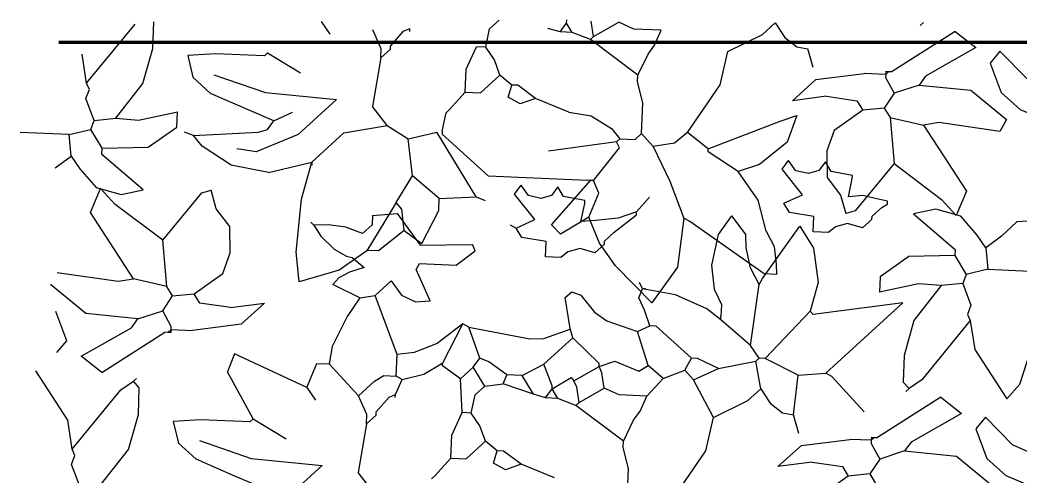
# Model space of a CAD drawing. Header units: inches. Extents: x 2013 to 15569, y -2551 to 2524.
# Drawn here: x 12632.8 to 12736.9, y 1363 to 1410.6 of the extents above; entities that cross this region are included whole.
import ezdxf

# ---------------------------------------------------------------- set-up
doc = ezdxf.new("R2010")
doc.units = ezdxf.units.IN
doc.header["$MEASUREMENT"] = 0
doc.layers.add('A-FLOR-FTPT', color=6, linetype='Continuous', lineweight=70)
doc.layers.add('VERDE_siepe', color=96, linetype='Continuous')

msp = doc.modelspace()

# ---------------------------------------------------------------- linework, layer by layer
at = {"layer": 'A-FLOR-FTPT'}
msp.add_line((12932.279, 1408.271), (12636.789, 1408.271), dxfattribs=at)
at = {"layer": 'VERDE_siepe'}
for p, q in [((12639.678, 1404.026), (12644.735, 1410.191)), ((12646.577, 1407.649), (12646.66, 1410.425)), ((12664.08, 1410.449), (12664.981, 1409.133)), ((12681.603, 1409.685), (12682.601, 1410.599)), ((12688.932, 1409.365), (12689.611, 1410.293)), ((12689.611, 1410.293), (12689.625, 1410.612)), ((12690.206, 1409.31), (12689.611, 1410.293)), ((12692.423, 1408.894), (12692.173, 1410.501)), ((12692.423, 1408.894), (12695.04, 1410.376)), ((12696.606, 1409.669), (12695.04, 1410.376)), ((12709.988, 1409.086), (12711.317, 1410.305)), ((12711.317, 1410.305), (12712.307, 1408.801)), ((12726.751, 1410.352), (12726.419, 1410.047)), ((12670.342, 1407.622), (12669.469, 1409.575)), ((12671.311, 1407.899), (12672.655, 1409.436)), ((12672.655, 1409.436), (12673.306, 1409.728)), ((12673.293, 1409.408), (12673.306, 1409.728)), ((12681.202, 1407.787), (12681.603, 1409.685)), ((12688.932, 1409.365), (12687.671, 1409.739)), ((12690.206, 1409.31), (12688.932, 1409.365)), ((12692.09, 1408.589), (12690.206, 1409.31)), ((12699.474, 1409.544), (12696.606, 1409.669)), ((12698.767, 1407.979), (12699.474, 1409.544)), ((12706.399, 1407.327), (12709.988, 1409.086)), ((12730.04, 1409.425), (12723.474, 1405.243)), ((12730.04, 1409.425), (12732.201, 1407.736)), ((12692.09, 1408.589), (12692.423, 1408.894)), ((12697.035, 1404.863), (12692.09, 1408.589)), ((12712.307, 1408.801), (12713.583, 1407.824)), ((12639.678, 1404.027), (12639.222, 1407.048)), ((12645.539, 1404.009), (12646.577, 1407.649)), ((12653.081, 1407.098), (12650.2, 1406.905)), ((12658.179, 1406.876), (12653.081, 1407.098)), ((12658.511, 1407.18), (12658.179, 1406.876)), ((12658.511, 1407.18), (12661.933, 1405.116)), ((12670.3, 1406.666), (12670.342, 1407.622)), ((12670.3, 1406.666), (12671.298, 1407.58)), ((12671.298, 1407.58), (12671.311, 1407.899)), ((12679.181, 1405.485), (12680.246, 1407.829)), ((12681.202, 1407.787), (12680.246, 1407.829)), ((12682.102, 1406.471), (12681.202, 1407.787)), ((12697.035, 1404.863), (12698.088, 1407.051)), ((12698.088, 1407.051), (12698.767, 1407.979)), ((12705.61, 1403.85), (12706.399, 1407.327)), ((12713.583, 1407.824), (12714.711, 1407.603)), ((12715.265, 1405.663), (12714.711, 1407.603)), ((12732.201, 1407.736), (12726.964, 1404.771)), ((12734.707, 1407.361), (12733.695, 1406.128)), ((12737.528, 1404.485), (12734.707, 1407.361)), ((12650.2, 1406.905), (12650.739, 1404.646)), ((12670.3, 1406.666), (12669.44, 1401.596)), ((12682.67, 1404.85), (12682.102, 1406.471)), ((12733.695, 1406.128), (12734.827, 1403.067)), ((12652.933, 1404.916), (12658.306, 1403.049)), ((12679.082, 1403.091), (12679.181, 1405.485)), ((12697.007, 1404.225), (12697.035, 1404.863)), ((12715.545, 1404.405), (12720.593, 1405.049)), ((12722.823, 1404.952), (12720.593, 1405.049)), ((12722.823, 1404.952), (12722.809, 1404.633)), ((12722.837, 1405.271), (12722.823, 1404.952)), ((12723.155, 1405.257), (12722.823, 1404.952)), ((12722.837, 1405.271), (12723.155, 1405.257)), ((12723.155, 1405.257), (12723.474, 1405.243)), ((12639.968, 1403.375), (12639.678, 1404.026)), ((12642.711, 1400.383), (12645.539, 1404.009)), ((12652.582, 1402.97), (12650.739, 1404.646)), ((12680.675, 1403.022), (12682.67, 1404.85)), ((12683.903, 1403.839), (12682.67, 1404.85)), ((12683.529, 1402.579), (12683.903, 1403.839)), ((12684.54, 1403.811), (12683.903, 1403.839)), ((12697.547, 1401.967), (12697.007, 1404.225)), ((12702.201, 1398.892), (12705.61, 1403.85)), ((12713.104, 1402.208), (12715.545, 1404.405)), ((12722.809, 1404.633), (12723.695, 1402.998)), ((12726.286, 1403.843), (12723.695, 1402.998)), ((12726.964, 1404.771), (12726.286, 1403.843)), ((12726.286, 1403.843), (12731.688, 1403.289)), ((12639.609, 1402.433), (12639.968, 1403.375)), ((12656.655, 1401.196), (12652.582, 1402.97)), ((12658.306, 1403.049), (12665.677, 1402.319)), ((12677.405, 1401.249), (12679.082, 1403.091)), ((12679.082, 1403.091), (12680.675, 1403.022)), ((12686.396, 1402.454), (12684.54, 1403.811)), ((12723.695, 1402.998), (12722.67, 1401.448)), ((12731.688, 1403.289), (12735.386, 1400.255)), ((12734.827, 1403.067), (12736.802, 1401.292)), ((12640.467, 1400.161), (12639.609, 1402.433)), ((12665.677, 1402.319), (12661.687, 1398.684)), ((12684.775, 1401.885), (12683.529, 1402.579)), ((12686.396, 1402.454), (12684.775, 1401.885)), ((12689.845, 1401.026), (12686.396, 1402.454)), ((12697.408, 1398.781), (12697.547, 1401.967)), ((12716.658, 1402.667), (12713.104, 1402.208)), ((12716.658, 1402.667), (12719.83, 1402.209)), ((12719.83, 1402.209), (12720.426, 1401.226)), ((12645.079, 1400.19), (12649.125, 1401.061)), ((12649.056, 1399.468), (12649.125, 1401.061)), ((12659.161, 1400.129), (12656.655, 1401.196)), ((12659.161, 1400.129), (12661.115, 1401.002)), ((12670.95, 1399.615), (12669.44, 1401.596)), ((12676.671, 1399.047), (12677.073, 1400.945)), ((12677.073, 1400.945), (12677.405, 1401.249)), ((12689.845, 1401.026), (12692.161, 1400.619)), ((12720.426, 1401.226), (12717.461, 1399.121)), ((12722.67, 1401.448), (12720.426, 1401.226)), ((12722.67, 1401.448), (12723.266, 1400.464)), ((12736.802, 1401.292), (12740.441, 1399.768)), ((12640.106, 1399.22), (12640.467, 1400.161)), ((12640.467, 1400.161), (12642.711, 1400.383)), ((12642.711, 1400.382), (12645.079, 1400.19)), ((12658.483, 1399.201), (12659.161, 1400.129)), ((12692.161, 1400.619), (12694.302, 1399.298)), ((12704.362, 1397.201), (12711.828, 1400.067)), ((12711.828, 1400.067), (12713.585, 1400.683)), ((12713.585, 1400.683), (12712.564, 1397.887)), ((12723.266, 1400.464), (12726.742, 1399.674)), ((12723.266, 1400.464), (12723.694, 1395.657)), ((12728.349, 1399.923), (12726.742, 1399.674)), ((12726.742, 1399.674), (12731.229, 1392.775)), ((12734.694, 1399.008), (12728.349, 1399.923)), ((12735.386, 1400.255), (12734.694, 1399.008)), ((12637.848, 1398.679), (12632.751, 1398.902)), ((12637.848, 1398.679), (12640.106, 1399.22)), ((12638.07, 1396.435), (12637.848, 1398.679)), ((12641.298, 1397.252), (12640.106, 1399.22)), ((12646.091, 1397.362), (12649.056, 1399.468)), ((12650.795, 1398.579), (12649.853, 1398.939)), ((12650.795, 1398.579), (12657.513, 1398.925)), ((12661.687, 1398.684), (12657.324, 1396.901)), ((12657.513, 1398.925), (12658.483, 1399.201)), ((12663.123, 1395.807), (12666.448, 1398.854)), ((12666.448, 1398.854), (12670.95, 1399.615)), ((12670.95, 1399.615), (12673.125, 1398.244)), ((12673.125, 1398.244), (12676.124, 1398.923)), ((12680.203, 1392.19), (12676.124, 1398.923)), ((12676.671, 1399.047), (12676.657, 1398.728)), ((12676.657, 1398.728), (12681.447, 1394.369)), ((12694.302, 1399.298), (12695.15, 1398.241)), ((12696.744, 1398.172), (12697.408, 1398.781)), ((12698.627, 1397.451), (12697.408, 1398.781)), ((12702.201, 1398.892), (12700.833, 1397.784)), ((12704.362, 1397.201), (12702.201, 1398.892)), ((12717.461, 1399.121), (12716.687, 1396.984)), ((12651.713, 1397.469), (12650.795, 1398.579)), ((12673.595, 1394.393), (12673.125, 1398.244)), ((12694.818, 1397.936), (12687.752, 1396.967)), ((12694.818, 1397.936), (12695.15, 1398.241)), ((12695.108, 1397.285), (12694.818, 1397.936)), ((12695.15, 1398.241), (12696.744, 1398.172)), ((12700.833, 1397.784), (12698.627, 1397.451)), ((12712.564, 1397.887), (12709.677, 1395.556)), ((12641.27, 1396.615), (12641.298, 1397.252)), ((12645.577, 1392.916), (12641.27, 1396.615)), ((12641.298, 1397.252), (12646.091, 1397.362)), ((12654.705, 1395.496), (12651.713, 1397.469)), ((12657.324, 1396.901), (12655.323, 1397.192)), ((12692.407, 1393.892), (12695.108, 1397.285)), ((12698.627, 1397.451), (12700.366, 1393.812)), ((12704.348, 1396.883), (12704.362, 1397.201)), ((12707.451, 1394.832), (12704.348, 1396.883)), ((12716.687, 1396.984), (12716.713, 1394.219)), ((12636.422, 1395.231), (12638.07, 1396.435)), ((12638.07, 1396.435), (12638.97, 1395.12)), ((12658.607, 1394.727), (12654.705, 1395.496)), ((12658.607, 1394.727), (12663.123, 1395.807)), ((12662.027, 1391.952), (12663.123, 1395.807)), ((12663.123, 1395.807), (12663.109, 1395.488)), ((12709.677, 1395.556), (12707.451, 1394.832)), ((12712.037, 1395.066), (12712.715, 1395.995)), ((12713.476, 1394.918), (12712.715, 1395.995)), ((12716.538, 1395.828), (12715.876, 1394.928)), ((12717.134, 1394.844), (12716.538, 1395.828)), ((12723.694, 1395.657), (12719.648, 1390.726)), ((12723.694, 1395.657), (12728.639, 1391.93)), ((12638.97, 1395.12), (12640.668, 1393.164)), ((12709.556, 1391.867), (12707.451, 1394.832)), ((12714.155, 1392.42), (12712.037, 1395.066)), ((12714.772, 1394.633), (12713.476, 1394.918)), ((12715.876, 1394.928), (12714.772, 1394.633)), ((12719.35, 1394.429), (12717.134, 1394.844)), ((12671.877, 1391.595), (12673.595, 1394.393)), ((12676.366, 1392.037), (12673.595, 1394.393)), ((12681.447, 1394.369), (12691.77, 1393.919)), ((12688.057, 1389.293), (12692.088, 1393.906)), ((12692.088, 1393.906), (12691.77, 1393.919)), ((12692.407, 1393.892), (12692.088, 1393.906)), ((12692.988, 1392.59), (12692.407, 1393.892)), ((12700.366, 1393.812), (12701.812, 1389.97)), ((12716.713, 1394.219), (12718.125, 1392.388)), ((12718.934, 1392.212), (12719.336, 1394.109)), ((12719.336, 1394.109), (12719.35, 1394.429)), ((12640.071, 1390.563), (12641.138, 1393.07)), ((12640.668, 1393.164), (12643.275, 1392.436)), ((12642.661, 1391.407), (12641.138, 1393.07)), ((12643.275, 1392.436), (12645.577, 1392.916)), ((12647.606, 1387.68), (12651.652, 1392.612)), ((12651.652, 1392.612), (12652.621, 1392.888)), ((12653.175, 1390.949), (12652.621, 1392.888)), ((12684.205, 1392.469), (12684.883, 1393.397)), ((12686.324, 1389.822), (12684.205, 1392.469)), ((12685.645, 1392.321), (12684.883, 1393.397)), ((12688.707, 1393.23), (12688.044, 1392.33)), ((12689.302, 1392.247), (12688.707, 1393.23)), ((12691.922, 1390.082), (12692.988, 1392.59)), ((12712.202, 1391.548), (12714.155, 1392.42)), ((12718.125, 1392.388), (12718.679, 1390.449)), ((12731.229, 1392.775), (12730.162, 1390.267)), ((12647.606, 1387.68), (12642.661, 1391.407)), ((12661.494, 1386.447), (12662.027, 1391.952)), ((12671.877, 1391.595), (12668.829, 1386.587)), ((12672.487, 1390.93), (12671.877, 1391.595)), ((12676.31, 1390.763), (12676.366, 1392.037)), ((12676.366, 1392.037), (12680.203, 1392.19)), ((12680.203, 1392.19), (12681.145, 1391.829)), ((12686.941, 1392.036), (12685.645, 1392.321)), ((12688.044, 1392.33), (12686.941, 1392.036)), ((12691.519, 1391.831), (12689.302, 1392.247)), ((12691.103, 1389.614), (12691.505, 1391.512)), ((12691.505, 1391.512), (12691.519, 1391.831)), ((12696.893, 1390.639), (12698.237, 1392.176)), ((12710.373, 1388.639), (12709.556, 1391.867)), ((12712.798, 1390.564), (12712.202, 1391.548)), ((12720.452, 1392.329), (12718.934, 1392.212)), ((12721.717, 1392.025), (12720.452, 1392.329)), ((12723.013, 1391.741), (12721.717, 1392.025)), ((12722.398, 1391.103), (12722.999, 1391.422)), ((12722.999, 1391.422), (12723.013, 1391.741)), ((12728.639, 1391.93), (12730.162, 1390.267)), ((12644.558, 1383.663), (12640.071, 1390.563)), ((12654.587, 1389.118), (12653.175, 1390.949)), ((12669.424, 1390.24), (12671.987, 1390.448)), ((12671.987, 1390.448), (12674.397, 1387.151)), ((12672.708, 1388.686), (12672.487, 1390.93)), ((12674.564, 1387.327), (12676.31, 1390.763)), ((12694.566, 1388.505), (12696.88, 1390.32)), ((12696.893, 1390.639), (12694.976, 1389.972)), ((12696.88, 1390.32), (12696.893, 1390.639)), ((12715.332, 1390.135), (12712.798, 1390.564)), ((12719.648, 1390.726), (12718.679, 1390.449)), ((12721.4, 1390.189), (12722.398, 1391.103)), ((12728.025, 1390.901), (12725.723, 1390.421)), ((12725.723, 1390.421), (12730.03, 1386.722)), ((12730.632, 1390.173), (12728.025, 1390.901)), ((12663.315, 1389.23), (12663.01, 1389.562)), ((12664.797, 1389.287), (12663.315, 1389.23)), ((12666.661, 1389.022), (12664.797, 1389.287)), ((12669.382, 1389.285), (12668.384, 1388.37)), ((12669.424, 1390.24), (12669.382, 1389.285)), ((12683.747, 1389.297), (12684.371, 1388.95)), ((12684.371, 1388.95), (12686.324, 1389.822)), ((12688.971, 1388.296), (12688.057, 1389.293)), ((12691.922, 1390.082), (12688.971, 1388.296)), ((12692.621, 1389.732), (12691.103, 1389.614)), ((12693.05, 1387.374), (12691.922, 1390.082)), ((12694.976, 1389.972), (12692.621, 1389.732)), ((12701.812, 1389.97), (12701.149, 1384.871)), ((12702.436, 1389.624), (12701.812, 1389.97)), ((12710.177, 1384.18), (12702.436, 1389.624)), ((12706.77, 1390.208), (12705.371, 1388.262)), ((12706.77, 1390.208), (12708.28, 1388.227)), ((12715.263, 1388.541), (12715.332, 1390.135)), ((12718.853, 1389.428), (12717.584, 1389.084)), ((12720.389, 1388.956), (12718.853, 1389.428)), ((12721.053, 1389.566), (12720.389, 1388.956)), ((12721.053, 1389.566), (12721.386, 1389.871)), ((12721.386, 1389.871), (12721.4, 1390.189)), ((12732.33, 1388.218), (12730.632, 1390.173)), ((12736.47, 1389.611), (12734.878, 1388.106)), ((12738.233, 1389.688), (12736.47, 1389.611)), ((12654.613, 1386.353), (12654.587, 1389.118)), ((12663.315, 1389.23), (12664.041, 1388.092)), ((12668.384, 1388.37), (12666.661, 1389.022)), ((12672.708, 1388.686), (12670.061, 1386.566)), ((12672.708, 1388.686), (12674.564, 1387.327)), ((12684.966, 1387.966), (12684.371, 1388.95)), ((12693.569, 1387.591), (12694.566, 1388.505)), ((12705.371, 1388.262), (12704.688, 1385.092)), ((12708.31, 1386.877), (12708.28, 1388.227)), ((12709.997, 1383.683), (12713.882, 1389.149)), ((12710.373, 1388.639), (12711.212, 1387.043)), ((12713.882, 1389.149), (12715.289, 1386.858)), ((12716.856, 1388.472), (12715.263, 1388.541)), ((12717.584, 1389.084), (12716.856, 1388.472)), ((12733.23, 1386.902), (12732.33, 1388.218)), ((12648.034, 1382.873), (12647.606, 1387.68)), ((12664.041, 1388.092), (12665.448, 1386.74)), ((12674.397, 1387.151), (12679.826, 1387.233)), ((12680.118, 1386.582), (12679.826, 1387.233)), ((12687.501, 1387.537), (12684.966, 1387.966)), ((12687.431, 1385.944), (12687.501, 1387.537)), ((12694.705, 1384.999), (12693.05, 1387.374)), ((12693.222, 1386.969), (12693.555, 1387.273)), ((12693.555, 1387.273), (12693.569, 1387.591)), ((12734.878, 1388.106), (12733.23, 1386.902)), ((12653.839, 1384.216), (12654.613, 1386.353)), ((12661.799, 1383.362), (12661.494, 1386.447)), ((12665.448, 1386.74), (12666.706, 1386.01)), ((12668.829, 1386.587), (12665.956, 1384.563)), ((12670.061, 1386.566), (12668.787, 1386.622)), ((12678.137, 1385.072), (12680.118, 1386.582)), ((12689.753, 1386.486), (12689.025, 1385.874)), ((12691.022, 1386.831), (12689.753, 1386.486)), ((12692.557, 1386.359), (12691.022, 1386.831)), ((12693.222, 1386.969), (12692.557, 1386.359)), ((12708.765, 1384.8), (12708.31, 1386.877)), ((12711.212, 1387.043), (12711.424, 1385.191)), ((12715.289, 1386.858), (12715.788, 1383.294)), ((12730.03, 1386.722), (12730.002, 1386.085)), ((12733.23, 1386.902), (12733.452, 1384.658)), ((12666.706, 1386.01), (12667.317, 1385.863)), ((12667.317, 1385.863), (12668.551, 1384.852)), ((12673.966, 1384.615), (12674.313, 1385.239)), ((12674.313, 1385.239), (12678.137, 1385.072)), ((12689.025, 1385.874), (12687.431, 1385.944)), ((12704.688, 1385.092), (12704.96, 1382.567)), ((12711.424, 1385.191), (12711.453, 1384.124)), ((12725.209, 1385.975), (12722.244, 1383.869)), ((12730.002, 1386.085), (12725.209, 1385.975)), ((12730.002, 1386.085), (12731.194, 1384.118)), ((12636.606, 1384.329), (12642.951, 1383.415)), ((12650.874, 1382.112), (12653.839, 1384.216)), ((12665.956, 1384.563), (12661.799, 1383.362)), ((12667.043, 1384.337), (12665.905, 1383.772)), ((12668.551, 1384.852), (12667.043, 1384.337)), ((12675.421, 1381.36), (12673.966, 1384.615)), ((12698.495, 1381.148), (12694.705, 1384.999)), ((12701.149, 1384.871), (12698.495, 1381.148)), ((12709.651, 1383.06), (12708.765, 1384.8)), ((12711.453, 1384.124), (12710.177, 1384.18)), ((12731.194, 1384.118), (12730.833, 1383.176)), ((12733.452, 1384.658), (12731.194, 1384.118)), ((12733.452, 1384.658), (12738.549, 1384.436)), ((12639.612, 1380.049), (12635.914, 1383.083)), ((12642.951, 1383.415), (12644.558, 1383.663)), ((12648.034, 1382.873), (12644.558, 1383.663)), ((12665.905, 1383.772), (12665.281, 1383.079)), ((12668.093, 1381.68), (12665.281, 1383.079)), ((12669.7, 1381.929), (12671.363, 1383.452)), ((12671.363, 1383.452), (12672.451, 1381.951)), ((12697.502, 1382.632), (12697.211, 1383.283)), ((12708.736, 1376.716), (12709.651, 1383.06)), ((12709.651, 1383.06), (12709.997, 1383.683)), ((12715.788, 1383.294), (12714.956, 1380.275)), ((12722.244, 1383.869), (12722.175, 1382.277)), ((12726.221, 1383.148), (12722.175, 1382.277)), ((12728.589, 1382.955), (12726.221, 1383.148)), ((12730.833, 1383.176), (12728.589, 1382.955)), ((12730.833, 1383.176), (12731.691, 1380.904)), ((12648.63, 1381.89), (12648.034, 1382.873)), ((12648.63, 1381.89), (12650.874, 1382.112)), ((12651.47, 1381.128), (12650.874, 1382.112)), ((12672.451, 1381.951), (12673.887, 1381.274)), ((12689.482, 1381.705), (12690.146, 1382.315)), ((12690.146, 1382.315), (12691.088, 1381.954)), ((12691.088, 1381.954), (12692.532, 1380.195)), ((12697.142, 1381.69), (12697.502, 1382.632)), ((12697.82, 1382.618), (12697.502, 1382.632)), ((12700.954, 1381.999), (12697.502, 1382.632)), ((12704.217, 1380.543), (12700.954, 1381.999)), ((12704.96, 1382.567), (12705.731, 1380.996)), ((12728.589, 1382.955), (12725.761, 1379.329)), ((12647.605, 1380.339), (12648.63, 1381.89)), ((12654.642, 1380.67), (12651.47, 1381.128)), ((12654.642, 1380.67), (12658.196, 1381.129)), ((12658.196, 1381.129), (12655.755, 1378.932)), ((12668.093, 1381.68), (12666.784, 1379.741)), ((12668.093, 1381.68), (12669.7, 1381.929)), ((12671.985, 1375.764), (12669.7, 1381.929)), ((12673.887, 1381.274), (12675.421, 1381.36)), ((12689.979, 1378.491), (12689.482, 1381.705)), ((12697.723, 1380.388), (12697.142, 1381.69)), ((12705.731, 1380.996), (12705.675, 1379.722)), ((12724.617, 1381.176), (12715.261, 1379.942)), ((12716.589, 1373.819), (12724.617, 1381.176)), ((12637.605, 1377.209), (12636.473, 1380.27)), ((12645.014, 1379.494), (12639.612, 1380.049)), ((12645.014, 1379.494), (12647.605, 1380.339)), ((12648.491, 1378.704), (12647.605, 1380.339)), ((12692.532, 1380.195), (12693.801, 1379.283)), ((12698.291, 1378.767), (12697.723, 1380.388)), ((12705.661, 1379.403), (12704.217, 1380.543)), ((12710.273, 1375.371), (12714.956, 1380.275)), ((12715.261, 1379.942), (12714.956, 1380.275)), ((12731.691, 1380.904), (12731.332, 1379.962)), ((12731.332, 1379.962), (12731.622, 1379.311)), ((12644.336, 1378.566), (12645.014, 1379.494)), ((12655.755, 1378.932), (12650.707, 1378.288)), ((12666.784, 1379.741), (12665.241, 1376.614)), ((12678.829, 1378.977), (12676.161, 1376.937)), ((12676.736, 1374.918), (12678.829, 1378.977)), ((12679.451, 1378.63), (12678.829, 1378.977)), ((12693.801, 1379.283), (12696.989, 1378.186)), ((12705.661, 1379.403), (12705.675, 1379.722)), ((12708.736, 1376.716), (12705.661, 1379.403)), ((12725.761, 1379.329), (12724.723, 1375.688)), ((12731.622, 1379.311), (12726.565, 1373.147)), ((12731.622, 1379.311), (12732.078, 1376.289)), ((12639.099, 1375.602), (12644.336, 1378.566)), ((12641.26, 1373.912), (12647.826, 1378.094)), ((12648.145, 1378.08), (12647.826, 1378.094)), ((12648.145, 1378.08), (12648.477, 1378.386)), ((12648.463, 1378.066), (12648.145, 1378.08)), ((12648.463, 1378.066), (12648.477, 1378.386)), ((12648.477, 1378.386), (12648.491, 1378.704)), ((12648.477, 1378.386), (12650.707, 1378.288)), ((12679.451, 1378.63), (12685.782, 1377.397)), ((12680.588, 1375.389), (12679.451, 1378.63)), ((12687.232, 1377.456), (12690.001, 1378.42)), ((12690.257, 1377.522), (12689.979, 1378.491)), ((12696.989, 1378.186), (12698.291, 1378.767)), ((12698.111, 1374.625), (12696.989, 1378.186)), ((12698.929, 1378.739), (12698.291, 1378.767)), ((12702.613, 1375.386), (12698.929, 1378.739)), ((12636.593, 1375.977), (12637.605, 1377.209)), ((12676.161, 1376.937), (12673.774, 1375.996)), ((12685.782, 1377.397), (12687.232, 1377.456)), ((12687.264, 1374.779), (12690.257, 1377.522)), ((12693.013, 1374.847), (12690.257, 1377.522)), ((12655.071, 1375.863), (12654.35, 1373.979)), ((12662.579, 1372.344), (12655.071, 1375.863)), ((12665.241, 1376.614), (12664.92, 1374.796)), ((12671.888, 1373.534), (12671.985, 1375.764)), ((12673.774, 1375.996), (12671.985, 1375.764)), ((12709.636, 1375.399), (12708.736, 1376.716)), ((12732.078, 1376.289), (12735.417, 1371.165)), ((12736.761, 1372.702), (12737.944, 1376.341)), ((12641.26, 1373.912), (12639.099, 1375.602)), ((12662.579, 1372.344), (12663.645, 1374.851)), ((12663.645, 1374.851), (12664.92, 1374.796)), ((12667.967, 1371.47), (12664.92, 1374.796)), ((12674.769, 1373.728), (12676.736, 1374.918)), ((12676.723, 1374.6), (12676.736, 1374.918)), ((12679.908, 1374.461), (12680.588, 1375.389)), ((12681.529, 1375.029), (12680.588, 1375.389)), ((12683.385, 1373.671), (12681.529, 1375.029)), ((12684.978, 1373.601), (12687.264, 1374.779)), ((12688.123, 1372.507), (12687.264, 1374.779)), ((12692.999, 1374.529), (12694.619, 1375.096)), ((12692.999, 1374.529), (12693.013, 1374.847)), ((12694.619, 1375.096), (12697.127, 1374.029)), ((12701.92, 1374.14), (12702.613, 1375.386)), ((12703.25, 1375.359), (12702.613, 1375.386)), ((12705.439, 1374.306), (12703.25, 1375.359)), ((12705.439, 1374.306), (12709.304, 1375.095)), ((12709.304, 1375.095), (12709.636, 1375.399)), ((12709.815, 1372.2), (12709.304, 1375.095)), ((12710.273, 1375.371), (12709.636, 1375.399)), ((12713.708, 1373.626), (12710.273, 1375.371)), ((12724.723, 1375.688), (12724.64, 1372.912)), ((12637.72, 1368.943), (12634.382, 1374.067)), ((12657.009, 1369.075), (12654.35, 1373.979)), ((12672.511, 1373.187), (12674.769, 1373.728)), ((12678.579, 1373.243), (12676.723, 1374.6)), ((12678.579, 1373.243), (12679.908, 1374.461)), ((12681.099, 1372.494), (12679.908, 1374.461)), ((12683.025, 1372.729), (12683.385, 1373.671)), ((12684.978, 1373.601), (12683.385, 1373.671)), ((12690.381, 1373.047), (12692.999, 1374.529)), ((12693.29, 1373.878), (12692.999, 1374.529)), ((12693.539, 1372.27), (12693.29, 1373.878)), ((12697.127, 1374.029), (12698.111, 1374.625)), ((12699.648, 1373.282), (12698.111, 1374.625)), ((12699.648, 1373.282), (12701.92, 1374.14)), ((12702.834, 1373.143), (12701.92, 1374.14)), ((12702.834, 1373.143), (12705.439, 1374.306)), ((12713.209, 1369.498), (12713.708, 1373.626)), ((12713.708, 1373.626), (12716.589, 1373.819)), ((12717.213, 1373.473), (12716.589, 1373.819)), ((12643.233, 1372.085), (12644.549, 1372.986)), ((12644.549, 1372.986), (12644.881, 1373.29)), ((12645.159, 1372.32), (12644.549, 1372.986)), ((12667.967, 1371.47), (12669.629, 1372.994)), ((12669.629, 1372.994), (12670.613, 1373.59)), ((12670.613, 1373.59), (12671.888, 1373.534)), ((12671.805, 1371.623), (12672.511, 1373.187)), ((12672.511, 1373.187), (12671.888, 1373.534)), ((12678.744, 1369.724), (12678.579, 1373.243)), ((12681.099, 1372.494), (12683.025, 1372.729)), ((12686.17, 1371.634), (12683.025, 1372.729)), ((12686.17, 1371.634), (12684.978, 1373.601)), ((12688.109, 1372.188), (12690.076, 1373.379)), ((12690.076, 1373.379), (12690.381, 1373.047)), ((12690.671, 1372.395), (12690.381, 1373.047)), ((12697.972, 1371.439), (12699.648, 1373.282)), ((12704.897, 1369.222), (12702.834, 1373.143)), ((12720.565, 1369.816), (12717.213, 1373.473)), ((12724.64, 1372.912), (12725.249, 1372.246)), ((12726.565, 1373.147), (12725.249, 1372.246)), ((12735.417, 1371.165), (12736.761, 1372.702)), ((12638.176, 1365.921), (12643.233, 1372.085)), ((12645.075, 1369.544), (12645.159, 1372.32)), ((12662.579, 1372.344), (12663.479, 1371.028)), ((12671.153, 1371.331), (12671.805, 1371.623)), ((12671.791, 1371.303), (12671.805, 1371.623)), ((12679.7, 1369.682), (12680.102, 1371.58)), ((12680.102, 1371.58), (12681.099, 1372.494)), ((12687.43, 1371.26), (12686.17, 1371.634)), ((12687.43, 1371.26), (12688.109, 1372.188)), ((12688.109, 1372.188), (12688.123, 1372.507)), ((12688.704, 1371.205), (12688.109, 1372.188)), ((12690.921, 1370.789), (12690.671, 1372.395)), ((12690.921, 1370.789), (12693.539, 1372.27)), ((12695.104, 1371.564), (12693.539, 1372.27)), ((12697.972, 1371.439), (12695.104, 1371.564)), ((12708.486, 1370.981), (12709.815, 1372.2)), ((12709.815, 1372.2), (12710.805, 1370.696)), ((12725.249, 1372.246), (12724.917, 1371.942)), ((12668.84, 1369.517), (12667.967, 1371.47)), ((12669.81, 1369.794), (12671.153, 1371.331)), ((12688.704, 1371.205), (12687.43, 1371.26)), ((12690.588, 1370.484), (12688.704, 1371.205)), ((12690.588, 1370.484), (12690.921, 1370.789)), ((12697.265, 1369.874), (12697.972, 1371.439)), ((12704.897, 1369.222), (12708.486, 1370.981)), ((12710.805, 1370.696), (12712.082, 1369.719)), ((12728.538, 1371.32), (12721.972, 1367.138)), ((12728.538, 1371.32), (12730.7, 1369.631)), ((12644.037, 1365.904), (12645.075, 1369.544)), ((12668.798, 1368.561), (12668.84, 1369.517)), ((12668.798, 1368.561), (12669.796, 1369.475)), ((12669.796, 1369.475), (12669.81, 1369.794)), ((12677.679, 1367.38), (12678.744, 1369.724)), ((12679.7, 1369.682), (12678.744, 1369.724)), ((12680.6, 1368.366), (12679.7, 1369.682)), ((12695.533, 1366.758), (12690.588, 1370.484)), ((12696.586, 1368.946), (12697.265, 1369.874)), ((12712.082, 1369.719), (12713.209, 1369.498)), ((12713.763, 1367.558), (12713.209, 1369.498)), ((12730.7, 1369.631), (12725.462, 1366.666)), ((12638.176, 1365.922), (12637.72, 1368.943)), ((12651.58, 1368.993), (12648.698, 1368.8)), ((12648.698, 1368.8), (12649.238, 1366.541)), ((12656.677, 1368.771), (12651.58, 1368.993)), ((12657.009, 1369.075), (12656.677, 1368.771)), ((12657.009, 1369.075), (12660.431, 1367.01)), ((12668.798, 1368.561), (12667.938, 1363.491)), ((12695.533, 1366.758), (12696.586, 1368.946)), ((12704.108, 1365.745), (12704.897, 1369.222)), ((12733.205, 1369.256), (12732.194, 1368.023)), ((12736.026, 1366.38), (12733.205, 1369.256)), ((12677.58, 1364.986), (12677.679, 1367.38)), ((12681.168, 1366.745), (12680.6, 1368.366)), ((12732.194, 1368.023), (12733.325, 1364.962)), ((12651.08, 1364.865), (12649.238, 1366.541)), ((12651.431, 1366.811), (12656.804, 1364.944)), ((12679.173, 1364.917), (12681.168, 1366.745)), ((12682.401, 1365.734), (12681.168, 1366.745)), ((12695.506, 1366.12), (12695.533, 1366.758)), ((12714.043, 1366.3), (12719.091, 1366.944)), ((12721.321, 1366.847), (12719.091, 1366.944)), ((12721.321, 1366.847), (12721.307, 1366.528)), ((12721.307, 1366.528), (12722.193, 1364.893)), ((12721.335, 1367.166), (12721.321, 1366.847)), ((12721.653, 1367.152), (12721.321, 1366.847)), ((12721.335, 1367.166), (12721.653, 1367.152)), ((12721.653, 1367.152), (12721.972, 1367.138)), ((12725.462, 1366.666), (12724.784, 1365.738)), ((12739.397, 1364.836), (12736.026, 1366.38)), ((12638.467, 1365.27), (12638.176, 1365.921)), ((12641.209, 1362.278), (12644.037, 1365.904)), ((12682.027, 1364.473), (12682.401, 1365.734)), ((12683.038, 1365.706), (12682.401, 1365.734)), ((12684.894, 1364.348), (12683.038, 1365.706)), ((12696.045, 1363.862), (12695.506, 1366.12)), ((12700.699, 1360.786), (12704.108, 1365.745)), ((12711.602, 1364.103), (12714.043, 1366.3)), ((12724.784, 1365.738), (12722.193, 1364.893)), ((12724.784, 1365.738), (12730.186, 1365.184)), ((12638.107, 1364.328), (12638.467, 1365.27)), ((12638.965, 1362.056), (12638.107, 1364.328)), ((12655.153, 1363.091), (12651.08, 1364.865)), ((12656.804, 1364.944), (12664.175, 1364.214)), ((12675.903, 1363.144), (12677.58, 1364.986)), ((12677.58, 1364.986), (12679.173, 1364.917)), ((12683.273, 1363.78), (12682.027, 1364.473)), ((12684.894, 1364.348), (12683.273, 1363.78)), ((12688.343, 1362.921), (12684.894, 1364.348)), ((12715.156, 1364.562), (12711.602, 1364.103)), ((12715.156, 1364.562), (12718.328, 1364.104)), ((12722.193, 1364.893), (12721.168, 1363.343)), ((12730.186, 1365.184), (12733.884, 1362.149)), ((12733.325, 1364.962), (12735.3, 1363.187)), ((12664.175, 1364.214), (12660.185, 1360.579)), ((12669.448, 1361.51), (12667.938, 1363.491)), ((12695.906, 1360.676), (12696.045, 1363.862)), ((12718.328, 1364.104), (12718.924, 1363.121)), ((12721.168, 1363.343), (12718.924, 1363.121)), ((12721.168, 1363.343), (12721.764, 1362.359)), ((12657.659, 1362.024), (12655.153, 1363.091)), ((12675.571, 1362.84), (12675.903, 1363.144)), ((12718.924, 1363.121), (12715.959, 1361.016)), ((12735.3, 1363.187), (12738.94, 1361.663))]:
    msp.add_line(p, q, dxfattribs=at)
msp.add_arc((12681.447, 1394.37), 0.0000399, 227.3475, 267.15048, dxfattribs=at)

doc.saveas('drawing.dxf')
